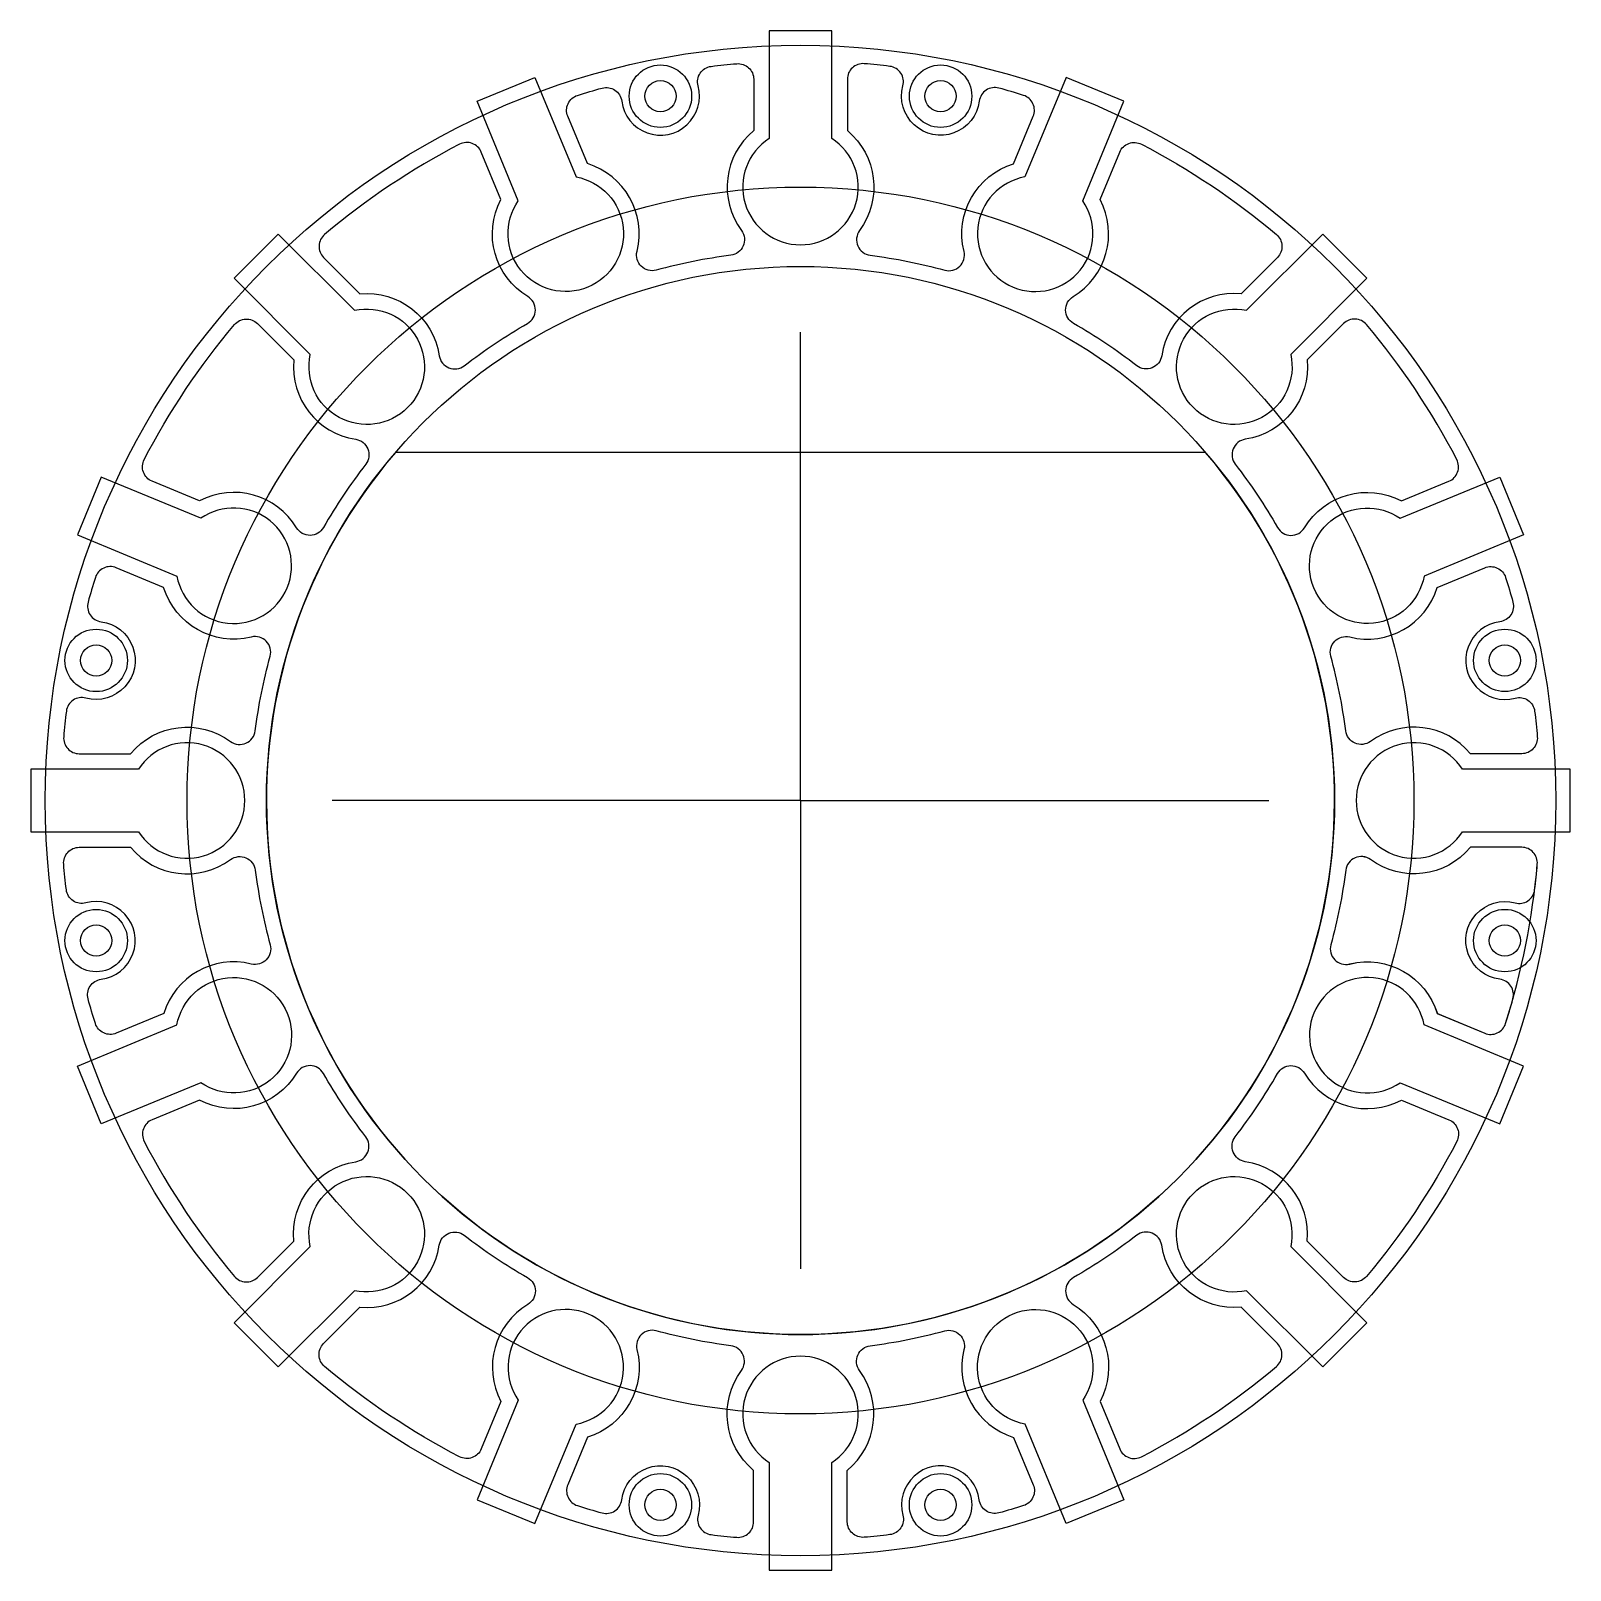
# Model space of a CAD drawing. Header units: inches. Extents: x -49.3 to 49.3, y -49.3 to 49.3.
import ezdxf

# ---------------------------------------------------------------- set-up
doc = ezdxf.new("R2010")
doc.units = ezdxf.units.IN
doc.header["$MEASUREMENT"] = 0
doc.layers.add('Exclude', color=1, linetype='Continuous')
doc.layers.add('ボールセンサ', color=30, linetype='Continuous')

msp = doc.modelspace()

# ---------------------------------------------------------------- linework, layer by layer
for q in [(0, 30), (-30, 0), (30, 0), (0, -30)]:
    msp.add_line((0, 0), q)
for radius in [48.376, 39.294]:
    msp.add_circle((0, 0), radius)
at = {"layer": 'Exclude'}
for centre in [(-8.973, 45.116), (8.974, 45.116), (-45.116, 8.973), (45.116, 8.974), (-45.116, -8.974), (45.116, -8.973), (-8.974, -45.116), (8.973, -45.116)]:
    msp.add_circle(centre, 2, dxfattribs=at)
at = {"layer": 'ボールセンサ'}
for points in [[(2, 42.407), (2, 49.305), (-2, 49.305), (-2, 42.407, 3.406438)], [(-5.716, 47.027, -0.008657), (-4.084, 47.196, -0.439742), (-2.998, 46.2), (-2.998, 42.912, 0.397368), (-3.784, 36.508, -0.57193), (-4.462, 34.924, 0.034627), (-9.24, 33.973, -0.57193), (-10.473, 35.178, 0.397368), (-13.649, 40.794), (-14.907, 43.831, -0.439742), (-14.285, 45.168, -0.008657), (-12.713, 45.635, -0.457129), (-11.452, 44.799, 1.071389), (-6.56, 45.772, -0.457129)], [(5.717, 47.026, 0.008657), (4.086, 47.196, 0.439742), (3, 46.2), (3, 42.912, -0.397368), (3.785, 36.508, 0.57193), (4.464, 34.923, -0.034627), (9.241, 33.973, 0.57193), (10.474, 35.177, -0.397368), (13.651, 40.793), (14.909, 43.831, 0.439742), (14.287, 45.167, 0.008657), (12.714, 45.635, 0.457129), (11.454, 44.798, -1.071389), (6.562, 45.771, 0.457129)], [(-18.076, 38.413), (-20.716, 44.787), (-17.02, 46.317), (-14.38, 39.944, -3.406438)], [(18.076, 38.414), (20.715, 44.787), (17.02, 46.318), (14.38, 39.944, 3.406438)], [(-17.468, 32.281, -0.397368), (-19.193, 38.498), (-20.451, 41.535, 0.439742), (-21.836, 42.04, 0.055053), (-30.483, 36.262, 0.439742), (-30.547, 34.789), (-28.222, 32.464, -0.397368), (-23.139, 28.492, 0.57193), (-21.538, 27.851, -0.034627), (-17.488, 30.557, 0.57193)], [(17.468, 32.281, 0.397368), (19.193, 38.498), (20.451, 41.535, -0.439742), (21.836, 42.04, -0.055053), (30.483, 36.262, -0.439742), (30.547, 34.789), (28.222, 32.464, 0.397368), (23.139, 28.492, -0.57193), (21.538, 27.851, 0.034627), (17.488, 30.557, -0.57193)], [(-31.4, 28.572), (-36.278, 33.45), (-33.45, 36.278), (-28.572, 31.4, -3.406438)], [(28.573, 31.4), (33.451, 36.277), (36.279, 33.449), (31.401, 28.571, -3.406438)], [(-32.281, 17.468, 0.397368), (-38.498, 19.193), (-41.535, 20.451, -0.439742), (-42.04, 21.836, -0.055053), (-36.262, 30.483, -0.439742), (-34.789, 30.547), (-32.464, 28.222, 0.397368), (-28.492, 23.139, -0.57193), (-27.851, 21.538, 0.034627), (-30.557, 17.488, -0.57193)], [(32.281, 17.468, -0.397368), (38.498, 19.193), (41.535, 20.451, 0.439742), (42.04, 21.836, 0.055053), (36.262, 30.483, 0.439742), (34.789, 30.547), (32.464, 28.222, -0.397368), (28.492, 23.139, 0.57193), (27.851, 21.538, -0.034627), (30.557, 17.488, 0.57193)], [(25.945, 22.294), (-25.945, 22.294, 2.177739)], [(-38.414, 18.076), (-44.787, 20.715), (-46.318, 17.02), (-39.944, 14.38, 3.406438)], [(38.414, 18.076), (44.787, 20.715), (46.318, 17.02), (39.944, 14.38, -3.406438)], [(-47.026, 5.716, 0.008657), (-47.196, 4.085, 0.439742), (-46.2, 2.999), (-42.912, 2.999, -0.397368), (-36.508, 3.784, 0.57193), (-34.923, 4.463, -0.034627), (-33.973, 9.24, 0.57193), (-35.178, 10.473, -0.397368), (-40.794, 13.65), (-43.831, 14.908, 0.439742), (-45.167, 14.285, 0.008657), (-45.635, 12.713, 0.457129), (-44.799, 11.453, -1.071389), (-45.772, 6.561, 0.457129)], [(47.026, 5.717, -0.008657), (47.196, 4.085, -0.439742), (46.2, 2.999), (42.912, 2.999, 0.397368), (36.508, 3.785, -0.57193), (34.923, 4.463, 0.034627), (33.973, 9.24, -0.57193), (35.178, 10.474, 0.397368), (40.793, 13.65), (43.831, 14.908, -0.439742), (45.167, 14.286, -0.008657), (45.635, 12.714, -0.457129), (44.798, 11.454, 1.071389), (45.772, 6.561, -0.457129)], [(-42.407, 2), (-49.305, 2), (-49.305, -2), (-42.407, -2, 3.406438)], [(42.407, -1.999), (49.305, -1.999), (49.305, 2.001), (42.407, 2.001, 3.406438)], [(-47.026, -5.717, -0.008657), (-47.196, -4.085, -0.439742), (-46.2, -2.999), (-42.912, -2.999, 0.397368), (-36.508, -3.785, -0.57193), (-34.923, -4.463, 0.034627), (-33.973, -9.24, -0.57193), (-35.178, -10.474, 0.397368), (-40.793, -13.65), (-43.831, -14.908, -0.439742), (-45.167, -14.286, -0.008657), (-45.635, -12.714, -0.457129), (-44.798, -11.453, 1.071389), (-45.772, -6.561, -0.457129)], [(35.178, -10.474, -0.397368), (40.793, -13.65), (43.831, -14.908, 0.439742), (45.167, -14.286, 0.055053), (47.196, -4.086, 0.439742), (46.2, -2.999), (42.912, -2.999, -0.397368), (36.508, -3.785, 0.57193), (34.923, -4.463, -0.034627), (33.973, -9.241, 0.57193)], [(47.026, -5.716, 0.008657), (47.196, -4.085, 0.439742), (46.2, -2.999), (42.912, -2.999, -0.397368), (36.508, -3.784, 0.57193), (34.923, -4.463, -0.034627), (33.973, -9.24, 0.57193), (35.178, -10.473, -0.397368), (40.794, -13.65), (43.831, -14.908, 0.439742), (45.167, -14.285, 0.008657), (45.635, -12.713, 0.457129), (44.799, -11.453, -1.071389), (45.772, -6.561, 0.457129)], [(-38.413, -18.076), (-44.787, -20.716), (-46.317, -17.02), (-39.944, -14.38, -3.406438)], [(38.414, -18.075), (44.787, -20.715), (46.318, -17.019), (39.944, -14.38, 3.406438)], [(-32.281, -17.468, -0.397368), (-38.498, -19.193), (-41.535, -20.451, 0.439742), (-42.04, -21.836, 0.055053), (-36.262, -30.483, 0.439742), (-34.789, -30.547), (-32.464, -28.222, -0.397368), (-28.492, -23.139, 0.57193), (-27.851, -21.538, -0.034627), (-30.557, -17.488, 0.57193)], [(32.281, -17.468, 0.397368), (38.498, -19.193), (41.535, -20.451, -0.439742), (42.04, -21.836, -0.055053), (36.262, -30.483, -0.439742), (34.789, -30.547), (32.464, -28.222, 0.397368), (28.492, -23.139, -0.57193), (27.851, -21.538, 0.034627), (30.557, -17.488, -0.57193)], [(-28.572, -31.4), (-33.45, -36.278), (-36.279, -33.449), (-31.401, -28.571, -3.406438)], [(31.4, -28.572), (36.278, -33.45), (33.449, -36.279), (28.571, -31.401, -3.406438)], [(-17.468, -32.281, 0.397368), (-19.193, -38.498), (-20.451, -41.535, -0.439742), (-21.836, -42.04, -0.055053), (-30.483, -36.262, -0.439742), (-30.547, -34.789), (-28.222, -32.464, 0.397368), (-23.139, -28.492, -0.57193), (-21.538, -27.851, 0.034627), (-17.488, -30.557, -0.57193)], [(17.468, -32.281, -0.397368), (19.193, -38.498), (20.451, -41.535, 0.439742), (21.836, -42.04, 0.055053), (30.483, -36.262, 0.439742), (30.547, -34.789), (28.222, -32.464, -0.397368), (23.139, -28.492, 0.57193), (21.538, -27.851, -0.034627), (17.488, -30.557, 0.57193)], [(-18.076, -38.413), (-20.716, -44.787), (-17.02, -46.317), (-14.38, -39.944, 3.406438)], [(18.076, -38.413), (20.716, -44.787), (17.021, -46.317), (14.381, -39.944, -3.406438)], [(-5.717, -47.026, 0.008657), (-4.086, -47.196, 0.439742), (-3, -46.2), (-3, -42.912, -0.397368), (-3.785, -36.508, 0.57193), (-4.464, -34.923, -0.034627), (-9.241, -33.973, 0.57193), (-10.474, -35.177, -0.397368), (-13.651, -40.793), (-14.909, -43.831, 0.439742), (-14.287, -45.167, 0.008657), (-12.714, -45.635, 0.457129), (-11.454, -44.798, -1.071389), (-6.562, -45.771, 0.457129)], [(5.716, -47.027, -0.008657), (4.084, -47.196, -0.439742), (2.998, -46.2), (2.998, -42.912, 0.397368), (3.784, -36.508, -0.57193), (4.462, -34.924, 0.034627), (9.24, -33.974, -0.57193), (10.473, -35.178, 0.397368), (13.649, -40.794), (14.907, -43.831, -0.439742), (14.285, -45.168, -0.008657), (12.713, -45.635, -0.457129), (11.452, -44.799, 1.071389), (6.56, -45.772, -0.457129)], [(-2, -42.407), (-2, -49.305), (2, -49.305), (2, -42.407, 3.406438)]]:
    msp.add_lwpolyline(points, format="xyb", close=True, dxfattribs=at)
for centre, radius in [((0, 0), 48.376), ((-8.973, 45.116), 1), ((8.974, 45.116), 1), ((0, 0), 34.208), ((-45.116, 8.973), 1), ((45.116, 8.974), 1), ((-45.116, -8.974), 1), ((45.116, -8.973), 1), ((-8.974, -45.116), 1), ((8.973, -45.116), 1)]:
    msp.add_circle(centre, radius, dxfattribs=at)

doc.saveas('drawing.dxf')
